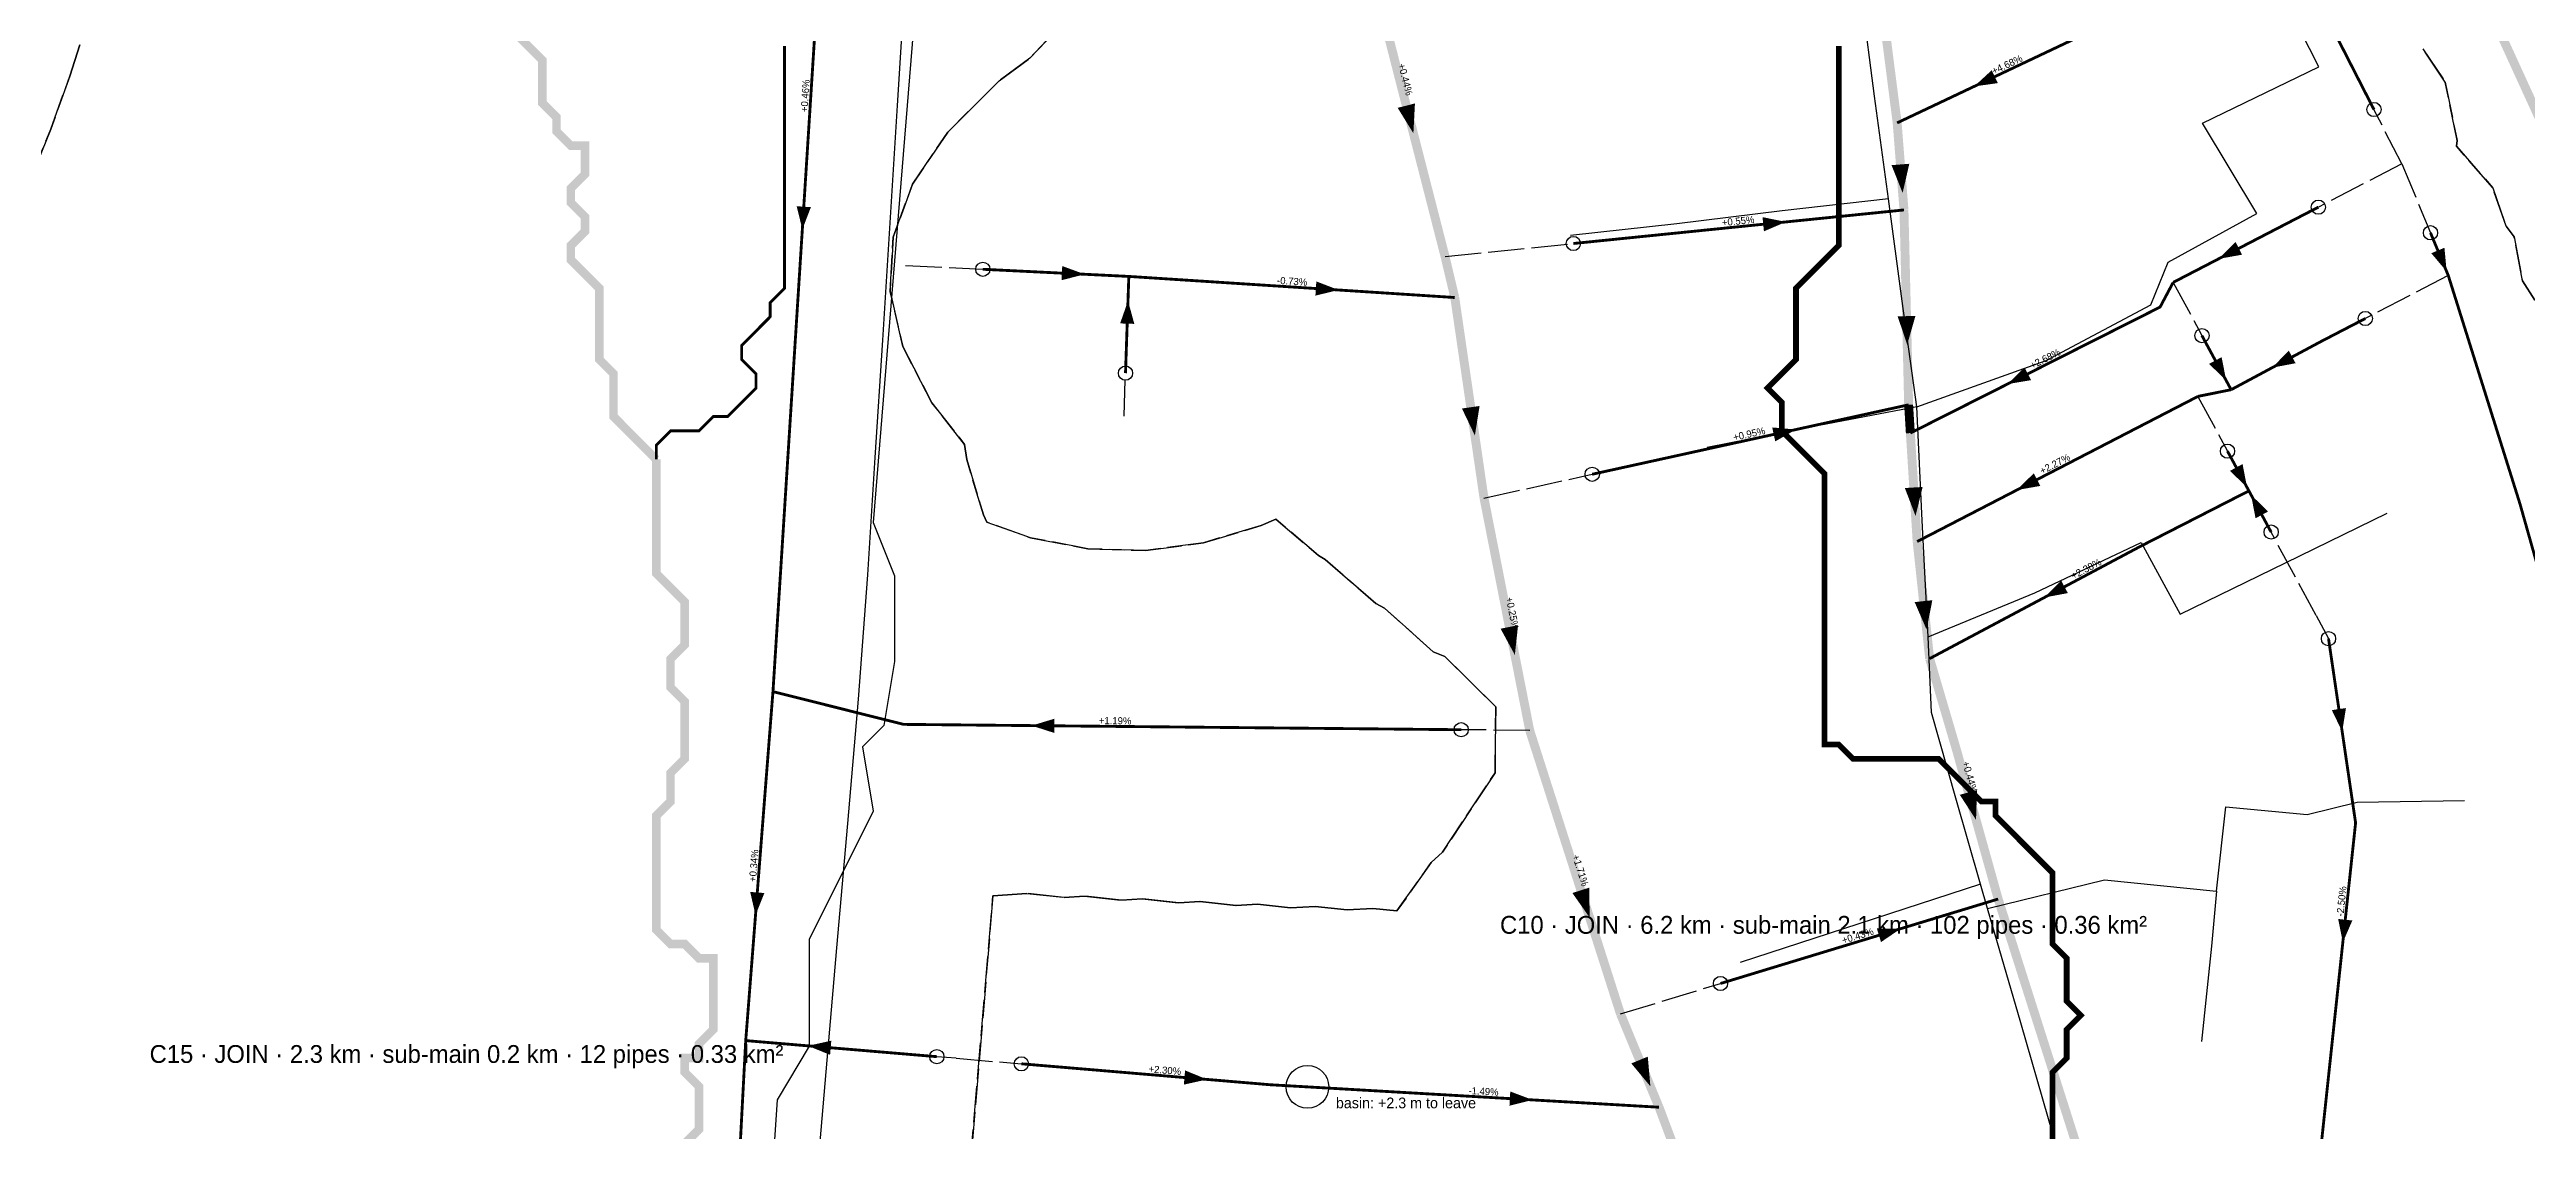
# Model space of a CAD drawing. Header units: metres. Extents: x 442821 to 452274, y 2561971 to 2571293.
# Drawn here: x 449750 to 450445, y 2568012 to 2568316 of the extents above; entities that cross this region are included whole.
import ezdxf
from ezdxf.enums import TextEntityAlignment as Align

# ---------------------------------------------------------------- set-up
doc = ezdxf.new("R2010")
doc.units = ezdxf.units.M
doc.header["$LTSCALE"] = 8
doc.linetypes.add('DASHDOT', pattern=[3.556, 2.54, -0.508, 0, -0.508])
doc.linetypes.add('DASHED', pattern=[1.524, 1.27, -0.254])
for name, color, linetype in [('A_ARROWS', 7, 'Continuous'), ('A_BASINS', 1, 'Continuous'), ('A_BRANCH', 7, 'Continuous'), ('A_BUILT_2006', 252, 'Continuous'), ('A_CATCH_LABEL', 7, 'Continuous'), ('A_CATCHMENTS', 7, 'Continuous'), ('A_GRADIENT', 8, 'Continuous'), ('A_HEAD_GAP', 8, 'Continuous'), ('A_HEADS', 8, 'Continuous'), ('A_LATERAL', 7, 'Continuous'), ('A_STREAMS', 5, 'Continuous'), ('A_SUBMAIN', 7, 'Continuous'), ('A_WADI', 4, 'Continuous')]:
    doc.layers.add(name, color=color, linetype=linetype)

msp = doc.modelspace()

# ---------------------------------------------------------------- linework, layer by layer
at = {"layer": 'A_ARROWS', "color": 4}
for points in [[(450289.95, 2568305.41), (450294.88, 2568309.95), (450296.59, 2568306.34)], [(450132.48, 2568292.26), (450128.07, 2568299.39), (450132.92, 2568300.63)], [(450269.87, 2568275.53), (450266.75, 2568283.31), (450271.74, 2568283.7)], [(450237.09, 2568267.38), (450230.92, 2568264.74), (450230.52, 2568268.72)], [(450358.59, 2568257.01), (450363.36, 2568261.73), (450365.19, 2568258.18)], [(450422.63, 2568253.46), (450418.32, 2568258.59), (450422.01, 2568260.13)], [(450040.17, 2568252.69), (450033.68, 2568251.01), (450033.88, 2568255)], [(450052.35, 2568245.22), (450054.12, 2568238.76), (450050.13, 2568238.89)], [(450111.49, 2568248.27), (450104.97, 2568246.69), (450105.23, 2568250.68)], [(450271.15, 2568232.93), (450268.46, 2568240.87), (450273.46, 2568240.99)], [(450373.61, 2568226.46), (450378.31, 2568231.24), (450380.2, 2568227.72)], [(450299.31, 2568221.87), (450304.12, 2568226.53), (450305.92, 2568222.96)], [(450360.72, 2568222.85), (450355.92, 2568227.53), (450359.44, 2568229.43)], [(450149.75, 2568207.44), (450146.12, 2568215), (450151.07, 2568215.72)], [(450239.92, 2568209.11), (450234.1, 2568205.78), (450233.24, 2568209.69)], [(450301.93, 2568192.12), (450306.7, 2568196.84), (450308.53, 2568193.28)], [(450366.59, 2568192.82), (450361.8, 2568197.51), (450365.32, 2568199.41)], [(450273.49, 2568184.85), (450270.49, 2568192.68), (450275.48, 2568192.99)], [(450367.7, 2568190.78), (450372.49, 2568186.1), (450368.97, 2568184.2)], [(450309.67, 2568161.96), (450314.38, 2568166.73), (450316.26, 2568163.2)], [(450276.58, 2568152.98), (450273.24, 2568160.67), (450278.21, 2568161.2)], [(450160.97, 2568145.85), (450156.97, 2568153.21), (450161.88, 2568154.18)], [(450393.3, 2568124.31), (450390.39, 2568130.35), (450394.35, 2568130.93)], [(450290.48, 2568099.55), (450285.92, 2568106.58), (450290.74, 2568107.92)], [(450181.96, 2568072.15), (450177.14, 2568079.01), (450181.9, 2568080.54)], [(450393.47, 2568065.15), (450392.16, 2568071.73), (450396.14, 2568071.3)], [(450269.33, 2568069.01), (450263.79, 2568065.24), (450262.63, 2568069.06)], [(450199.04, 2568024.75), (450193.68, 2568031.18), (450198.3, 2568033.09)], [(450074.58, 2568026.69), (450068.03, 2568025.24), (450068.37, 2568029.22)], [(450165.96, 2568020.94), (450159.46, 2568019.32), (450159.69, 2568023.31)]]:
    msp.add_solid(points, dxfattribs=at)
at = {"layer": 'A_ARROWS', "color": 2}
for points in [[(449960.9, 2568265.26), (449959.31, 2568271.78), (449963.3, 2568271.52)], [(450025.28, 2568126), (450031.7, 2568127.94), (450031.66, 2568123.94)], [(449947.75, 2568072.79), (449946.26, 2568079.32), (449950.24, 2568079.01)], [(449962.48, 2568036.12), (449969.03, 2568037.57), (449968.69, 2568033.59)]]:
    msp.add_solid(points, dxfattribs=at)
at = {"layer": 'A_BASINS', "color": 1}
msp.add_circle((450102.72, 2568024.6), 6, dxfattribs=at)
at = {"layer": 'A_BRANCH', "color": 2, "linetype": 'DASHED', "const_width": 0.8}
msp.add_lwpolyline([(449941.79, 2568468.22), (449964.84, 2568327.29), (449952.65, 2568135.55)], dxfattribs=at)
at = {"layer": 'A_BRANCH', "color": 4, "const_width": 0.8}
for points in [[(450402.21, 2568298.93), (450393.94, 2568315.09), (450377.98, 2568346.41)], [(450177.41, 2568261.32), (450270.24, 2568270.74)], [(450386.61, 2568271.53), (450345.83, 2568250.4)], [(450399.77, 2568240.26), (450387.22, 2568233.75), (450362.11, 2568220.29)], [(450353.9, 2568235.48), (450362.11, 2568220.29)], [(450182.7, 2568196.55), (450271.55, 2568216.05)], [(450389.46, 2568150.41), (450394.88, 2568113.5)], [(450022.42, 2568031.08), (450092.29, 2568025.2), (450102.72, 2568024.6)]]:
    msp.add_lwpolyline(points, dxfattribs=at)
at = {"layer": 'A_BRANCH', "color": 4, "linetype": 'DASHED', "const_width": 0.8}
for points in [[(450361.09, 2568203.03), (450367.1, 2568191.89)], [(450218.73, 2568053.62), (450296.69, 2568077.33)]]:
    msp.add_lwpolyline(points, dxfattribs=at)
at = {"layer": 'A_BRANCH', "color": 2, "const_width": 0.8}
msp.add_lwpolyline([(450145.91, 2568124.85), (449989.33, 2568126.35), (449952.65, 2568135.55)], dxfattribs=at)
at = {"layer": 'A_BUILT_2006', "color": 252}
for points in [[(450386.77, 2568310.92), (450371.08, 2568341.68)], [(449987.62, 2568300.03), (449989.7, 2568332.96)], [(450261.99, 2568302.7), (450258.5, 2568329.47)], [(450354.04, 2568295.11), (450386.77, 2568310.92)], [(450265.89, 2568273.89), (450261.99, 2568302.7)], [(449985.54, 2568267.09), (449987.62, 2568300.03)], [(450369.29, 2568269.78), (450354.04, 2568295.11)], [(450265.89, 2568273.89), (450236.08, 2568270.46)], [(450269.78, 2568245.15), (450265.89, 2568273.89)], [(449983.47, 2568234.16), (449985.54, 2568267.09)], [(450206.45, 2568266.83), (450176.63, 2568263.55)], [(450236.08, 2568270.46), (450206.45, 2568266.83)], [(450344.41, 2568256.12), (450369.29, 2568269.78)], [(450339.59, 2568244.1), (450344.41, 2568256.12)], [(450273.85, 2568215.5), (450269.78, 2568245.15)], [(450310.16, 2568228.52), (450339.59, 2568244.1)], [(449981.39, 2568201.22), (449983.47, 2568234.16)], [(450273.85, 2568215.5), (450310.16, 2568228.52)], [(450273.85, 2568215.5), (450244.46, 2568209.83)], [(450275.39, 2568183.62), (450273.85, 2568215.5)], [(450244.46, 2568209.83), (450214.96, 2568204.1)], [(449979.31, 2568168.29), (449981.39, 2568201.22)], [(450277.03, 2568150.95), (450275.39, 2568183.62)], [(450377.37, 2568171.67), (450405.95, 2568185.65)], [(450306.98, 2568163.31), (450336.81, 2568177.41)], [(450336.81, 2568177.41), (450347.79, 2568157.31)], [(450347.79, 2568157.31), (450377.37, 2568171.67)], [(449976.65, 2568133.39), (449979.31, 2568168.29)], [(450277.03, 2568150.95), (450306.98, 2568163.31)], [(450278, 2568129.7), (450277.03, 2568150.95)], [(449973.63, 2568098.52), (449976.65, 2568133.39)], [(450284.83, 2568105.65), (450278, 2568129.7)], [(450291.77, 2568081.46), (450284.83, 2568105.65)], [(450358.03, 2568079.57), (450360.58, 2568103.22)], [(450360.58, 2568103.22), (450383.47, 2568101.05)], [(450383.47, 2568101.05), (450397.54, 2568104.55)], [(450397.54, 2568104.55), (450427.66, 2568104.96)], [(449970.62, 2568063.65), (449973.63, 2568098.52)], [(450291.77, 2568081.46), (450257.54, 2568070.33)], [(450293.71, 2568074.67), (450291.77, 2568081.46)], [(450293.71, 2568074.67), (450326.53, 2568082.72)], [(450326.53, 2568082.72), (450358.03, 2568079.57)], [(450358.03, 2568079.57), (450356.59, 2568064.1)], [(450303.04, 2568042.56), (450293.71, 2568074.67)], [(450257.54, 2568070.33), (450224.26, 2568059.51)], [(450356.59, 2568064.1), (450353.8, 2568037.33)], [(449967.6, 2568028.78), (449970.62, 2568063.65)], [(450310.86, 2568015.68), (450303.04, 2568042.56)], [(449964.58, 2567993.91), (449967.6, 2568028.78)], [(450318.75, 2567988.32), (450310.86, 2568015.68)]]:
    msp.add_lwpolyline(points, dxfattribs=at)
at = {"layer": 'A_CATCHMENTS', "color": 1, "linetype": 'DASHED'}
msp.add_lwpolyline([(449758.04, 2568317.12), (449755.21, 2568308.28), (449749.83, 2568293.37), (449743.94, 2568278.7), (449587.7, 2568309.19), (449584.19, 2568312.97), (449534.06, 2568394.72)], dxfattribs=at)
at = {"layer": 'A_CATCHMENTS', "color": 4, "linetype": 'DASHED'}
for points in [[(450007.04, 2567990.36), (450014.43, 2568078.27), (450023.97, 2568078.88), (450034.43, 2568077.77), (450040.16, 2568078.12), (450050.54, 2568077.01), (450056.36, 2568077.36), (450066.65, 2568076.26), (450072.55, 2568076.6), (450082.75, 2568075.51), (450088.74, 2568075.84), (450098.02, 2568074.85), (450104.94, 2568075.22), (450113.85, 2568074.27), (450121.13, 2568074.67), (450127.88, 2568073.97), (450137.46, 2568087.55), (450140.66, 2568090.5), (450155.41, 2568112.78), (450155.59, 2568131.26), (450141.36, 2568145.39), (450138.02, 2568146.71), (450124.37, 2568158.98), (450121.95, 2568160.27), (450107.7, 2568172.63), (450105.88, 2568173.73), (450093.82, 2568183.99), (450089.76, 2568182.13), (450073.51, 2568177.31), (450057.29, 2568175.15), (450041.09, 2568175.62), (450024.92, 2568178.75), (450012.67, 2568183.13), (450011.73, 2568185.19), (450007.05, 2568200.74), (450006.46, 2568204.95), (449997.27, 2568216.62), (449989.14, 2568232.39), (449985.52, 2568247.87), (449986.41, 2568263.07), (449991.82, 2568277.98), (450001.73, 2568292.61), (450016.16, 2568306.94), (450024.74, 2568313.31), (450037.89, 2568327.08)], [(450415.94, 2568315.94), (450422.22, 2568306.6), (450425.58, 2568290.27), (450425.37, 2568288.61), (450435.58, 2568276.98), (450439.34, 2568266.16), (450441.55, 2568263.21), (450443.95, 2568250.86), (450447.41, 2568245.44)]]:
    msp.add_lwpolyline(points, dxfattribs=at)
at = {"layer": 'A_CATCHMENTS', "color": 2, "linetype": 'DASHED'}
for points in [[(450037.89, 2568327.08), (450024.74, 2568313.31), (450016.16, 2568306.94), (450001.73, 2568292.61), (449991.82, 2568277.98), (449986.41, 2568263.07), (449985.52, 2568247.87), (449989.14, 2568232.39), (449997.27, 2568216.62), (450006.46, 2568204.95), (450007.05, 2568200.74), (450011.73, 2568185.19), (450012.67, 2568183.13), (450024.92, 2568178.75), (450041.09, 2568175.62), (450057.29, 2568175.15), (450073.51, 2568177.31), (450089.76, 2568182.13), (450093.82, 2568183.99), (450105.88, 2568173.73), (450107.7, 2568172.63), (450121.95, 2568160.27), (450124.37, 2568158.98), (450138.02, 2568146.71), (450141.36, 2568145.39), (450155.59, 2568131.26), (450155.41, 2568112.78), (450140.66, 2568090.5), (450137.46, 2568087.55), (450127.88, 2568073.97), (450121.13, 2568074.67), (450113.85, 2568074.27), (450104.94, 2568075.22), (450098.02, 2568074.85), (450088.74, 2568075.84), (450082.75, 2568075.51), (450072.55, 2568076.6), (450066.65, 2568076.26), (450056.36, 2568077.36), (450050.54, 2568077.01), (450040.16, 2568078.12), (450034.43, 2568077.77), (450023.97, 2568078.88), (450014.43, 2568078.27), (450007.04, 2567990.36)], [(449743.94, 2568278.7), (449749.83, 2568293.37), (449755.21, 2568308.28), (449758.04, 2568317.12)]]:
    msp.add_lwpolyline(points, dxfattribs=at)
at = {"layer": 'A_CATCHMENTS', "color": 3, "linetype": 'DASHED'}
msp.add_lwpolyline([(450447.41, 2568245.44), (450443.95, 2568250.86), (450441.55, 2568263.21), (450439.34, 2568266.16), (450435.58, 2568276.98), (450425.37, 2568288.61), (450425.58, 2568290.27), (450422.22, 2568306.6), (450415.94, 2568315.94)], dxfattribs=at)
at = {"layer": 'A_HEAD_GAP', "color": 8, "linetype": 'DASHED'}
for points in [[(450410.04, 2568283.66), (450402.21, 2568298.93)], [(450410.04, 2568283.66), (450386.61, 2568271.53)], [(450410.04, 2568283.66), (450418.09, 2568264.33)], [(450141.37, 2568257.67), (450177.41, 2568261.32)], [(449989.91, 2568255.15), (450011.57, 2568254.09)], [(450423.08, 2568252.36), (450399.77, 2568240.26)], [(450345.83, 2568250.4), (450353.9, 2568235.48)], [(450051.23, 2568212.87), (450051.64, 2568224.93)], [(450352.8, 2568218.41), (450361.09, 2568203.03)], [(450152.31, 2568189.88), (450182.7, 2568196.55)], [(450385.96, 2568156.92), (450373.34, 2568180.32)], [(450385.96, 2568156.92), (450389.46, 2568150.41)], [(450165.14, 2568124.67), (450145.91, 2568124.85)], [(450190.64, 2568045.08), (450218.73, 2568053.62)], [(450004.14, 2568032.62), (449998.67, 2568033.08)], [(450004.14, 2568032.62), (450022.42, 2568031.08)]]:
    msp.add_lwpolyline(points, dxfattribs=at)
at = {"layer": 'A_HEADS', "color": 4}
for centre in [(450402.21, 2568298.93), (450386.61, 2568271.53), (450418.09, 2568264.33), (450177.41, 2568261.32), (450011.57, 2568254.09), (450399.77, 2568240.26), (450353.9, 2568235.48), (450051.64, 2568224.93), (450361.09, 2568203.03), (450182.7, 2568196.55), (450373.34, 2568180.32), (450389.46, 2568150.41), (450218.73, 2568053.62), (450022.42, 2568031.08)]:
    msp.add_circle(centre, 2, dxfattribs=at)
at = {"layer": 'A_HEADS', "color": 2}
for centre in [(450145.91, 2568124.85), (449998.67, 2568033.08)]:
    msp.add_circle(centre, 2, dxfattribs=at)
at = {"layer": 'A_LATERAL', "color": 4, "const_width": 0.8}
for points in [[(450331.42, 2568325.03), (450268.33, 2568295.18)], [(450423.08, 2568252.36), (450443.2, 2568188.3), (450454.1, 2568149.72), (450460.93, 2568121.02), (450463.09, 2568043), (450460.72, 2567951.95), (450444.99, 2567844)], [(450345.83, 2568250.4), (450342.16, 2568243.48), (450272.03, 2568208.11)], [(450352.8, 2568218.41), (450322.67, 2568202.84), (450273.94, 2568177.66)], [(450362.11, 2568220.29), (450352.8, 2568218.41)], [(450367.1, 2568191.89), (450336.43, 2568176.21), (450277.45, 2568144.81)], [(450373.34, 2568180.32), (450367.1, 2568191.89)], [(450390.73, 2568039.5), (450387.48, 2568009.02), (450381.34, 2567960.67), (450369.82, 2567851.94)]]:
    msp.add_lwpolyline(points, dxfattribs=at)
at = {"layer": 'A_LATERAL', "color": 4, "linetype": 'DASHDOT', "const_width": 0.8}
for points in [[(450418.09, 2568264.33), (450423.08, 2568252.36)], [(450011.57, 2568254.09), (450052.58, 2568252.08)], [(450051.64, 2568224.93), (450052.58, 2568252.08)], [(450052.58, 2568252.08), (450144.1, 2568246.16)], [(450394.88, 2568113.5), (450397.06, 2568098.71), (450390.73, 2568039.5)], [(450102.72, 2568024.6), (450201.46, 2568018.89)]]:
    msp.add_lwpolyline(points, dxfattribs=at)
at = {"layer": 'A_LATERAL', "color": 2, "linetype": 'DASHED', "const_width": 0.8}
msp.add_lwpolyline([(449952.65, 2568135.55), (449945, 2568037.59)], dxfattribs=at)
at = {"layer": 'A_LATERAL', "color": 2, "linetype": 'DASHDOT', "const_width": 0.8}
msp.add_lwpolyline([(449945, 2568037.59), (449940.54, 2567953.23)], dxfattribs=at)
at = {"layer": 'A_LATERAL', "color": 2, "const_width": 0.8}
msp.add_lwpolyline([(449998.67, 2568033.08), (449945, 2568037.59)], dxfattribs=at)
at = {"layer": 'A_STREAMS', "color": 5}
for points, const_width in [([(449879.87, 2568320.78), (449883.87, 2568316.78), (449887.87, 2568312.78), (449887.87, 2568308.78), (449887.87, 2568304.78), (449887.87, 2568300.78), (449891.87, 2568296.78), (449891.87, 2568292.77), (449895.88, 2568288.77), (449899.88, 2568288.77), (449899.88, 2568284.77), (449899.88, 2568280.77), (449895.88, 2568276.77), (449895.88, 2568272.77), (449899.88, 2568268.77), (449899.88, 2568264.76), (449895.88, 2568260.76), (449895.88, 2568256.76), (449899.88, 2568252.76), (449903.88, 2568248.76), (449903.88, 2568244.76), (449903.88, 2568240.76), (449903.88, 2568236.75), (449903.88, 2568232.75), (449903.88, 2568228.75), (449907.88, 2568224.75), (449907.88, 2568220.75), (449907.88, 2568216.75), (449907.88, 2568212.75), (449911.88, 2568208.74), (449915.88, 2568204.74), (449919.88, 2568200.74)], 2.4), ([(449955.88, 2568316.78), (449955.88, 2568312.78), (449955.88, 2568308.78), (449955.88, 2568304.78), (449955.88, 2568300.78), (449955.88, 2568296.78), (449955.88, 2568292.77), (449955.88, 2568288.77), (449955.88, 2568284.77), (449955.88, 2568280.77), (449955.88, 2568276.77), (449955.88, 2568272.77), (449955.88, 2568268.77), (449955.88, 2568264.76), (449955.88, 2568260.76), (449955.88, 2568256.76), (449955.88, 2568252.76), (449955.88, 2568248.76), (449951.88, 2568244.76), (449951.88, 2568240.76), (449947.88, 2568236.75), (449943.88, 2568232.75), (449943.88, 2568228.75), (449947.88, 2568224.75), (449947.88, 2568220.75), (449943.88, 2568216.75), (449939.88, 2568212.75), (449935.88, 2568212.75), (449931.88, 2568208.74), (449927.88, 2568208.74), (449923.88, 2568208.74), (449919.88, 2568204.74), (449919.88, 2568200.74)], 0.8), ([(450251.92, 2568316.78), (450251.92, 2568312.78), (450251.92, 2568308.78), (450251.92, 2568304.78), (450251.92, 2568300.78), (450251.92, 2568296.78), (450251.92, 2568292.77), (450251.92, 2568288.77), (450251.92, 2568284.77), (450251.92, 2568280.77), (450251.92, 2568276.77), (450251.92, 2568272.77), (450251.92, 2568268.77), (450251.92, 2568264.76), (450251.92, 2568260.76), (450247.92, 2568256.76), (450243.92, 2568252.76), (450239.92, 2568248.76), (450239.92, 2568244.76), (450239.92, 2568240.76), (450239.92, 2568236.75), (450239.92, 2568232.75), (450239.92, 2568228.75), (450235.92, 2568224.75), (450231.92, 2568220.75), (450235.92, 2568216.75), (450235.92, 2568212.75), (450235.92, 2568208.74), (450239.92, 2568204.74), (450243.92, 2568200.74), (450247.92, 2568196.74), (450247.92, 2568192.74), (450247.92, 2568188.74), (450247.92, 2568184.74), (450247.92, 2568180.74), (450247.92, 2568176.73), (450247.92, 2568172.73), (450247.92, 2568168.73), (450247.92, 2568164.73), (450247.92, 2568160.73), (450247.92, 2568156.73), (450247.92, 2568152.73), (450247.92, 2568148.72), (450247.92, 2568144.72), (450247.92, 2568140.72), (450247.92, 2568136.72), (450247.92, 2568132.72), (450247.92, 2568128.72), (450247.92, 2568124.72), (450247.92, 2568120.71), (450251.92, 2568120.71), (450255.92, 2568116.71), (450259.93, 2568116.71), (450263.93, 2568116.71), (450267.93, 2568116.71), (450271.93, 2568116.71), (450275.93, 2568116.71), (450279.93, 2568116.71), (450283.93, 2568112.71), (450287.93, 2568108.71), (450291.93, 2568104.71), (450295.93, 2568104.71), (450295.93, 2568100.71), (450299.93, 2568096.71), (450303.93, 2568092.7), (450307.93, 2568088.7), (450311.93, 2568084.7), (450311.93, 2568080.7), (450311.93, 2568076.7), (450311.93, 2568072.7), (450311.93, 2568068.7), (450311.93, 2568064.69), (450315.93, 2568060.69), (450315.93, 2568056.69), (450315.93, 2568052.69), (450315.93, 2568048.69), (450319.93, 2568044.69), (450315.93, 2568040.69), (450315.93, 2568036.68), (450315.93, 2568032.68), (450311.93, 2568028.68), (450311.93, 2568024.68), (450311.93, 2568020.68), (450311.93, 2568016.68), (450311.93, 2568012.68), (450311.93, 2568008.68)], 1.6), ([(449919.88, 2568200.74), (449919.88, 2568196.74), (449919.88, 2568192.74), (449919.88, 2568188.74), (449919.88, 2568184.74), (449919.88, 2568180.74), (449919.88, 2568176.73), (449919.88, 2568172.73), (449919.88, 2568168.73), (449923.88, 2568164.73), (449927.88, 2568160.73), (449927.88, 2568156.73), (449927.88, 2568152.73), (449927.88, 2568148.72), (449923.88, 2568144.72), (449923.88, 2568140.72), (449923.88, 2568136.72), (449927.88, 2568132.72), (449927.88, 2568128.72), (449927.88, 2568124.72), (449927.88, 2568120.71), (449927.88, 2568116.71), (449923.88, 2568112.71), (449923.88, 2568108.71), (449923.88, 2568104.71), (449919.88, 2568100.71), (449919.88, 2568096.71), (449919.88, 2568092.7), (449919.88, 2568088.7), (449919.88, 2568084.7), (449919.88, 2568080.7), (449919.88, 2568076.7), (449919.88, 2568072.7), (449919.88, 2568068.7), (449923.88, 2568064.69), (449927.88, 2568064.69), (449931.88, 2568060.69), (449935.88, 2568060.69), (449935.88, 2568056.69), (449935.88, 2568052.69), (449935.88, 2568048.69), (449935.88, 2568044.69), (449935.88, 2568040.69), (449931.88, 2568036.68), (449931.88, 2568032.68), (449927.88, 2568032.68), (449927.88, 2568028.68), (449931.88, 2568024.68), (449931.88, 2568020.68), (449931.88, 2568016.68), (449931.88, 2568012.68), (449927.88, 2568008.68)], 2.4)]:
    msp.add_lwpolyline(points, dxfattribs=dict(at, const_width=const_width))
at = {"layer": 'A_SUBMAIN', "color": 3, "linetype": 'DASHDOT', "const_width": 2.5}
msp.add_lwpolyline([(450396.31, 2568410.9), (450457.14, 2568277.91)], dxfattribs=at)
at = {"layer": 'A_SUBMAIN', "color": 4, "const_width": 2.5}
for points in [[(450258.11, 2568375.09), (450268.33, 2568295.18)], [(450268.33, 2568295.18), (450270.24, 2568270.74)], [(450270.24, 2568270.74), (450271.55, 2568216.05)], [(450141.37, 2568257.67), (450144.1, 2568246.16)], [(450272.03, 2568208.11), (450273.94, 2568177.66)], [(450273.94, 2568177.66), (450277.45, 2568144.81)], [(450165.14, 2568124.67), (450190.64, 2568045.08)], [(450190.64, 2568045.08), (450201.46, 2568018.89)], [(450201.46, 2568018.89), (450234.65, 2567930.67)]]:
    msp.add_lwpolyline(points, dxfattribs=at)
at = {"layer": 'A_SUBMAIN', "color": 4, "linetype": 'DASHED', "const_width": 2.5}
for points in [[(450116.05, 2568356.27), (450141.37, 2568257.67)], [(450271.55, 2568216.05), (450272.03, 2568208.11)], [(450152.31, 2568189.88), (450165.14, 2568124.67)], [(450277.45, 2568144.81), (450285.11, 2568118.77), (450296.69, 2568077.33)], [(450296.69, 2568077.33), (450332.14, 2567966.07), (450337.91, 2567933.81), (450332.28, 2567859.82)]]:
    msp.add_lwpolyline(points, dxfattribs=at)
at = {"layer": 'A_SUBMAIN', "color": 4, "linetype": 'DASHDOT', "const_width": 2.5}
msp.add_lwpolyline([(450144.1, 2568246.16), (450152.31, 2568189.88)], dxfattribs=at)
at = {"layer": 'A_WADI', "color": 4}
msp.add_lwpolyline([(449992.8, 2568330.01), (449980.8, 2568183.01), (449986.8, 2568168.01), (449986.8, 2568144.01), (449983.8, 2568126.01), (449977.8, 2568120.01), (449980.8, 2568102.01), (449962.8, 2568066.01), (449962.8, 2568036.01), (449953.8, 2568021.01), (449950.8, 2567976.01)], dxfattribs=at)

# ---------------------------------------------------------------- texts
at = {"layer": 'A_BASINS', "color": 1}
msp.add_text('basin: +2.3 m to leave', height=3, dxfattribs=at).set_placement((450110.72, 2568018.6))
at = {"layer": 'A_CATCH_LABEL', "color": 4}
msp.add_text('C10 · JOIN · 6.2 km · sub-main 2.1 km · 102 pipes · 0.36 km²', height=5, dxfattribs=at).set_placement((450247.65, 2568070.08), align=Align.MIDDLE_CENTER)
at = {"layer": 'A_CATCH_LABEL', "color": 2}
msp.add_text('C15 · JOIN · 2.3 km · sub-main 0.2 km · 12 pipes · 0.33 km²', height=5, dxfattribs=at).set_placement((449866.6, 2568033.83), align=Align.MIDDLE_CENTER)
at = {"layer": 'A_GRADIENT', "color": 4}
for s, rotation, p in [('+0.44%', -75.59706, (450128.71, 2568306.97)), ('+4.68%', 25.32297, (450299.88, 2568310.1)), ('+0.55%', 5.79397, (450223.83, 2568266.03)), ('-0.73%', -3.70568, (450098.34, 2568249.12)), ('+2.68%', 26.76471, (450310.59, 2568227.56)), ('+0.95%', 12.37988, (450227.12, 2568206.3)), ('+2.27%', 27.32591, (450313.37, 2568198.03)), ('+2.38%', 28.02668, (450322.14, 2568168.6)), ('+0.25%', -78.87147, (450158.72, 2568157.27)), ('+0.44%', -74.39723, (450287.25, 2568111.12)), ('+1.71%', -72.23259, (450177.89, 2568084.88)), ('-2.50%', 83.90283, (450394.69, 2568076.54)), ('+0.43%', 16.91478, (450257.71, 2568065.48)), ('+2.30%', -4.80626, (450062.56, 2568027.7)), ('-1.49%', -3.30896, (450152.09, 2568021.75))]:
    msp.add_text(s, height=2, rotation=rotation, dxfattribs=at).set_placement(p, align=Align.BOTTOM_CENTER)
at = {"layer": 'A_GRADIENT', "color": 2}
for s, rotation, p in [('+0.46%', 86.36256, (449963.28, 2568302.68)), ('+1.19%', 359.45385, (450048.72, 2568125.78)), ('+0.34%', 85.53261, (449948.83, 2568086.57))]:
    msp.add_text(s, height=2, rotation=rotation, dxfattribs=at).set_placement(p, align=Align.BOTTOM_CENTER)

doc.saveas('drawing.dxf')
